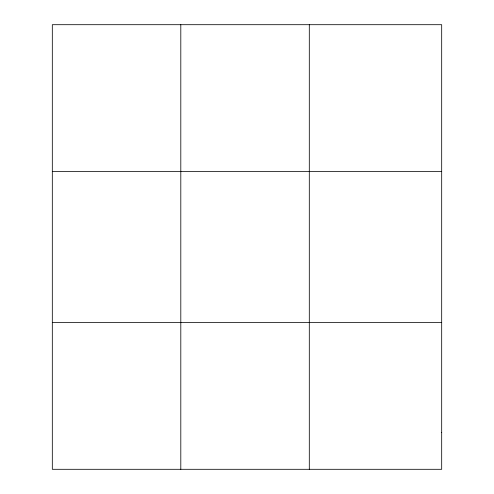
<?xml version="1.0" encoding="UTF-8"?>
<svg xmlns="http://www.w3.org/2000/svg" width="494" height="494" viewBox="0 0 494 494"><rect width="100%" height="100%" fill="white"/><g stroke="black" fill="none" stroke-linecap="round" stroke-linejoin="round"><path stroke-width="0.74" d="M180.804 469.3L180.804 24.7M309.3 469.3L309.3 24.7M52.315 171.418L441.685 171.418M52.315 322.582L441.685 322.582M441.685 432.621L441.685 469.3L52.315 469.3L52.315 24.7L441.685 24.7L441.685 432.621"/></g></svg>
